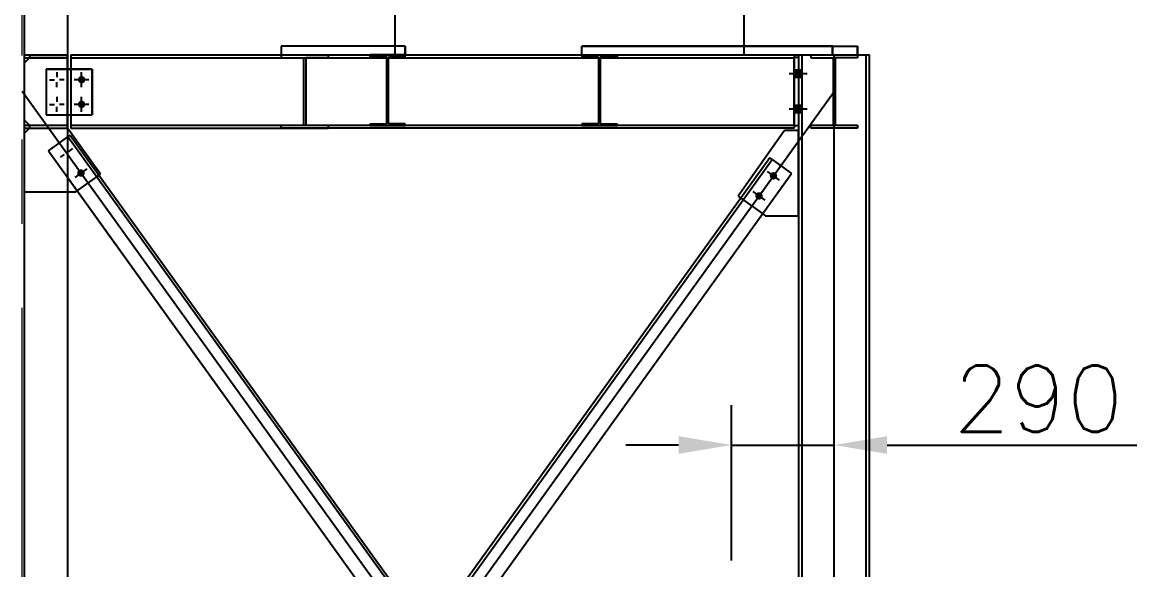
# Model space of a CAD drawing. Header units: metres. Extents: x 0 to 63075, y 0 to 44550.
# Drawn here: x 35151 to 38308, y 17777 to 19328 of the extents above; entities that cross this region are included whole.
import ezdxf

# ---------------------------------------------------------------- set-up
doc = ezdxf.new("R2010")
doc.units = ezdxf.units.M
doc.header["$LTSCALE"] = 75
doc.linetypes.add('CENTER2', pattern=[28.575, 19.05, -3.175, 3.175, -3.175])
for name, color, linetype in [('SC1', 7, 'CENTER2'), ('SDM', 7, 'Continuous'), ('SL1', 8, 'Continuous')]:
    doc.layers.add(name, color=color, linetype=linetype)
doc.styles.add('ROMANS', font='ROMANS.SHX')
doc.dimstyles.new('75___1-75', dxfattribs={"dimscale": 75, "dimtxt": 2.5, "dimasz": 2, "dimexe": 1.5, "dimexo": 1, "dimgap": 0.5, "dimtad": 1, "dimdec": 0, "dimzin": 12, "dimtxsty": 'ROMANS', "dimcen": 0, "dimclrd": 256, "dimclre": 256, "dimclrt": 3, "dimazin": 3, "dimtfac": 1, "dimtdec": 0, "dimtmove": 0, "dimatfit": 0, "dimfxl": 1, "dimlwd": -1, "dimlwe": -1, "dimarcsym": 0})

# ---------------------------------------------------------------- blocks, each defined once
blk = doc.blocks.new('A$C30d4501c')
at = {"layer": 'SL1'}
for points in [[(3432.3, 8391), (3444.8, 8391), (3444.8, 8412), (3432.3, 8412)], [(3444.8, 8391), (3455, 8391), (3455, 8412), (3444.8, 8412)], [(1423.8, 8386), (1423.6, 8387.1), (1423.4, 8388.1), (1423, 8389), (1422.6, 8390), (1422, 8390.8), (1421.4, 8391.7), (1420.7, 8392.4), (1420, 8393.1), (1419.1, 8393.7), (1418.3, 8394.3), (1417.3, 8394.7), (1416.4, 8395.1), (1415.4, 8395.3), (1414.3, 8395.5), (1413.3, 8395.5), (1412.3, 8395.5), (1411.3, 8395.3), (1410.3, 8395.1), (1409.3, 8394.7), (1408.4, 8394.3), (1407.5, 8393.7), (1406.6, 8393.1), (1405.9, 8392.4), (1405.2, 8391.7), (1404.6, 8390.8), (1404, 8390), (1403.6, 8389), (1403.3, 8388.1), (1403, 8387.1), (1402.9, 8386), (1402.8, 8385), (1402.9, 8384), (1403, 8383), (1403.3, 8382), (1403.6, 8381), (1404, 8380.1), (1404.6, 8379.2), (1405.2, 8378.3), (1405.9, 8377.6), (1406.6, 8376.9), (1407.5, 8376.3), (1408.4, 8375.7), (1409.3, 8375.3), (1410.3, 8375), (1411.3, 8374.7), (1412.3, 8374.6), (1413.3, 8374.5), (1414.3, 8374.6), (1415.4, 8374.7), (1416.4, 8375), (1417.3, 8375.3), (1418.3, 8375.7), (1419.1, 8376.3), (1420, 8376.9), (1420.7, 8377.6), (1421.4, 8378.3), (1422, 8379.2), (1422.6, 8380.1), (1423, 8381), (1423.4, 8382), (1423.6, 8383), (1423.8, 8384), (1423.8, 8385)], [(1423.8, 8316), (1423.6, 8317.1), (1423.4, 8318.1), (1423, 8319), (1422.6, 8320), (1422, 8320.8), (1421.4, 8321.7), (1420.7, 8322.4), (1420, 8323.1), (1419.1, 8323.7), (1418.3, 8324.3), (1417.3, 8324.7), (1416.4, 8325.1), (1415.4, 8325.3), (1414.3, 8325.5), (1413.3, 8325.5), (1412.3, 8325.5), (1411.3, 8325.3), (1410.3, 8325.1), (1409.3, 8324.7), (1408.4, 8324.3), (1407.5, 8323.7), (1406.6, 8323.1), (1405.9, 8322.4), (1405.2, 8321.7), (1404.6, 8320.8), (1404, 8320), (1403.6, 8319), (1403.3, 8318.1), (1403, 8317.1), (1402.9, 8316), (1402.8, 8315), (1402.9, 8314), (1403, 8313), (1403.3, 8312), (1403.6, 8311), (1404, 8310.1), (1404.6, 8309.2), (1405.2, 8308.3), (1405.9, 8307.6), (1406.6, 8306.9), (1407.5, 8306.3), (1408.4, 8305.7), (1409.3, 8305.3), (1410.3, 8305), (1411.3, 8304.7), (1412.3, 8304.6), (1413.3, 8304.5), (1414.3, 8304.6), (1415.4, 8304.7), (1416.4, 8305), (1417.3, 8305.3), (1418.3, 8305.7), (1419.1, 8306.3), (1420, 8306.9), (1420.7, 8307.6), (1421.4, 8308.3), (1422, 8309.2), (1422.6, 8310.1), (1423, 8311), (1423.4, 8312), (1423.6, 8313), (1423.8, 8314), (1423.8, 8315)], [(3432.3, 8291), (3444.8, 8291), (3444.8, 8312), (3432.3, 8312)], [(3444.8, 8291), (3455, 8291), (3455, 8312), (3444.8, 8312)], [(1419.4, 8127.5), (1418.7, 8128.2), (1417.9, 8128.9), (1417, 8129.4), (1416.1, 8129.9), (1415.2, 8130.4), (1414.2, 8130.7), (1413.2, 8130.9), (1412.2, 8131), (1411.1, 8131), (1410.1, 8130.9), (1409.1, 8130.7), (1408.1, 8130.5), (1407.2, 8130.1), (1406.2, 8129.6), (1405.4, 8129), (1404.6, 8128.4), (1403.8, 8127.7), (1403.2, 8126.9), (1402.6, 8126), (1402.1, 8125.1), (1401.7, 8124.2), (1401.4, 8123.2), (1401.1, 8122.2), (1401, 8121.2), (1401, 8120.2), (1401.1, 8119.1), (1401.3, 8118.1), (1401.6, 8117.1), (1402, 8116.2), (1402.4, 8115.3), (1403, 8114.4), (1403.6, 8113.6), (1404.3, 8112.8), (1405.1, 8112.2), (1406, 8111.6), (1406.9, 8111.1), (1407.8, 8110.7), (1408.8, 8110.4), (1409.8, 8110.2), (1410.8, 8110), (1411.9, 8110), (1412.9, 8110.1), (1413.9, 8110.3), (1414.9, 8110.6), (1415.9, 8111), (1416.8, 8111.4), (1417.6, 8112), (1418.5, 8112.6), (1419.2, 8113.4), (1419.9, 8114.1), (1420.4, 8115), (1420.9, 8115.9), (1421.3, 8116.8), (1421.7, 8117.8), (1421.9, 8118.8), (1422, 8119.9), (1422, 8120.9), (1421.9, 8121.9), (1421.7, 8122.9), (1421.4, 8123.9), (1421.1, 8124.9), (1420.6, 8125.8), (1420, 8126.7)], [(3382.5, 8107.4), (3383, 8108.3), (3383.4, 8109.2), (3383.7, 8110.2), (3383.8, 8111.3), (3383.9, 8112.3), (3383.9, 8113.3), (3383.8, 8114.3), (3383.6, 8115.3), (3383.3, 8116.3), (3382.9, 8117.3), (3382.4, 8118.2), (3381.8, 8119), (3381.1, 8119.8), (3380.4, 8120.5), (3379.6, 8121.2), (3378.7, 8121.7), (3377.8, 8122.2), (3376.8, 8122.6), (3375.8, 8122.9), (3374.8, 8123.1), (3373.8, 8123.1), (3372.8, 8123.1), (3371.8, 8123), (3370.7, 8122.8), (3369.8, 8122.5), (3368.8, 8122.1), (3367.9, 8121.6), (3367.1, 8121), (3366.3, 8120.3), (3365.6, 8119.6), (3364.9, 8118.8), (3364.4, 8117.9), (3363.9, 8117), (3363.5, 8116), (3363.2, 8115), (3363, 8114), (3362.9, 8113), (3363, 8112), (3363.1, 8111), (3363.3, 8109.9), (3363.6, 8109), (3364, 8108), (3364.5, 8107.1), (3365.1, 8106.3), (3365.8, 8105.5), (3366.5, 8104.8), (3367.3, 8104.1), (3368.2, 8103.6), (3369.1, 8103.1), (3370, 8102.7), (3371, 8102.4), (3372.1, 8102.2), (3373.1, 8102.1), (3374.1, 8102.2), (3375.1, 8102.3), (3376.1, 8102.5), (3377.1, 8102.8), (3378.1, 8103.2), (3379, 8103.7), (3379.8, 8104.3), (3380.6, 8105), (3381.3, 8105.7), (3382, 8106.5)], [(3341.6, 8050.6), (3342.1, 8051.5), (3342.5, 8052.4), (3342.8, 8053.4), (3343, 8054.4), (3343.1, 8055.5), (3343, 8056.5), (3342.9, 8057.5), (3342.7, 8058.5), (3342.4, 8059.5), (3342, 8060.4), (3341.5, 8061.4), (3340.9, 8062.2), (3340.2, 8063), (3339.5, 8063.7), (3338.7, 8064.3), (3337.8, 8064.9), (3336.9, 8065.4), (3336, 8065.8), (3335, 8066), (3333.9, 8066.2), (3332.9, 8066.3), (3331.9, 8066.3), (3330.9, 8066.2), (3329.9, 8066), (3328.9, 8065.7), (3327.9, 8065.2), (3327, 8064.8), (3326.2, 8064.2), (3325.4, 8063.5), (3324.7, 8062.8), (3324, 8062), (3323.5, 8061.1), (3323, 8060.2), (3322.6, 8059.2), (3322.3, 8058.2), (3322.2, 8057.2), (3322.1, 8056.2), (3322.1, 8055.2), (3322.2, 8054.1), (3322.4, 8053.1), (3322.7, 8052.1), (3323.1, 8051.2), (3323.6, 8050.3), (3324.2, 8049.4), (3324.9, 8048.7), (3325.6, 8047.9), (3326.4, 8047.3), (3327.3, 8046.7), (3328.2, 8046.3), (3329.2, 8045.9), (3330.2, 8045.6), (3331.2, 8045.4), (3332.2, 8045.3), (3333.2, 8045.3), (3334.2, 8045.5), (3335.3, 8045.7), (3336.2, 8046), (3337.2, 8046.4), (3338.1, 8046.9), (3338.9, 8047.5), (3339.7, 8048.1), (3340.4, 8048.9), (3341.1, 8049.7)]]:
    blk.add_hatch(color=256, dxfattribs=at).paths.add_polyline_path(points, flags=17)
for p, q in [((1250.6, 9396.4), (1250.6, 434)), ((1373.3, 9396.4), (1373.3, 5180)), ((2300.6, 9396.4), (2300.6, 8455)), ((3290.1, 8455), (3290.1, 9396.4)), ((2330.3, 8480), (1978.8, 8480)), ((1978.8, 8480), (1978.8, 8455)), ((2330.3, 8455), (2330.3, 8480)), ((2330.3, 8480), (2330.3, 8455)), ((3540.3, 8480), (2830.3, 8480)), ((2830.3, 8480), (3540.3, 8480)), ((2830.3, 8455), (2830.3, 8480)), ((2830.3, 8455), (2830.3, 8480)), ((3540.3, 8480), (3540.3, 8455)), ((3540.3, 8455), (3540.3, 8480)), ((3540.3, 8480), (3611.8, 8480)), ((3611.8, 8480), (3611.8, 8455)), ((3611.8, 8455), (3611.8, 8480)), ((1250.6, 8455), (1373.3, 8455)), ((1250.6, 8455), (1250.6, 8447)), ((1250.6, 8447), (1373.3, 8447)), ((1265.6, 8447), (1250.6, 8432)), ((1250.6, 8432), (1250.6, 8271)), ((1265.6, 8455), (1265.6, 8447)), ((1373.3, 8447), (1265.6, 8447)), ((1373.3, 8447), (1373.3, 8455)), ((1373.3, 8256), (1373.3, 8447)), ((1383.3, 8455), (1383.3, 8415)), ((1383.3, 8455), (1978.8, 8455)), ((1383.3, 8446.6), (1978.8, 8446.6)), ((1978.8, 8455), (2330.3, 8455)), ((1978.8, 8455), (2330.4, 8455)), ((1978.8, 8455), (2111.8, 8455)), ((1978.8, 8455), (1978.8, 8446.6)), ((1978.8, 8446.6), (2111.8, 8446.6)), ((1978.8, 8446.6), (2042.4, 8446.6)), ((2042.4, 8446.6), (2042.4, 8256.4)), ((2111.8, 8446.6), (2048.2, 8446.6)), ((2048.2, 8446.6), (2048.2, 8256.4)), ((2111.8, 8455), (2111.8, 8446.6)), ((2111.8, 8446.6), (2278.3, 8446.6)), ((2230.4, 8449.8), (2230.4, 8455)), ((2330.4, 8455), (2230.4, 8455)), ((2230.4, 8455), (2230.4, 8449.8)), ((2230.4, 8449.8), (2278.3, 8449.8)), ((2278.3, 8260.2), (2278.3, 8449.8)), ((2278.3, 8260.2), (2278.3, 8449.8)), ((2278.3, 8449.8), (2278.3, 8449.8)), ((2278.3, 8446.6), (2282.6, 8446.6)), ((2282.6, 8449.8), (2282.6, 8449.8)), ((2282.6, 8449.8), (2330.4, 8449.8)), ((2282.6, 8260.2), (2282.6, 8449.8)), ((2282.6, 8260.2), (2282.6, 8449.8)), ((2282.6, 8446.6), (2878.2, 8446.6)), ((2330.4, 8455), (2830.3, 8455)), ((2330.4, 8455), (2330.4, 8455)), ((2330.4, 8449.8), (2330.4, 8455)), ((2330.4, 8449.8), (2330.4, 8455)), ((2330.4, 8455), (2330.4, 8455)), ((2330.4, 8449.8), (2330.4, 8449.8)), ((2330.4, 8449.8), (2330.4, 8449.8)), ((2830.3, 8455), (3540.3, 8455)), ((2830.3, 8455), (3432.3, 8455)), ((2830.3, 8455), (2930.3, 8455)), ((2830.3, 8455), (2830.3, 8449.8)), ((2830.3, 8449.8), (2878.2, 8449.8)), ((2878.2, 8449.8), (2878.2, 8260.2)), ((2878.2, 8446.6), (2882.5, 8446.6)), ((2930.3, 8449.8), (2882.5, 8449.8)), ((2882.5, 8449.8), (2882.5, 8260.2)), ((2882.5, 8446.6), (3432.3, 8446.6)), ((2930.3, 8455), (2930.3, 8449.8)), ((3432.3, 8455), (3432.3, 8448)), ((3432.3, 8448), (3432.3, 8255)), ((3432.3, 8255), (3432.3, 8448)), ((3444.8, 8448), (3432.3, 8448)), ((3444.8, 8448), (3444.8, 8455)), ((3444.8, 8255), (3444.8, 8448)), ((3455, 5180), (3455, 8455)), ((3478.8, 8455), (3611.8, 8455)), ((3478.8, 8455), (3478.8, 8446.6)), ((3478.8, 8446.6), (3542.4, 8446.6)), ((3540.3, 8455), (3611.8, 8455)), ((3542.4, 8446.6), (3542.4, 8256.4)), ((3545.3, 5155), (3545.3, 8455)), ((3611.8, 8446.6), (3548.2, 8446.6)), ((3548.2, 8446.6), (3548.2, 8256.4)), ((3611.8, 8455), (3645.8, 8455)), ((3611.8, 8455), (3611.8, 8446.6)), ((3635.6, 5180), (3635.6, 8455)), ((3645.8, 5180), (3645.8, 8455)), ((1313.3, 8415), (1313.3, 8285)), ((1313.3, 8415), (1373.3, 8415)), ((1313.3, 8415), (1313.3, 8285)), ((1443.3, 8415), (1313.3, 8415)), ((1343.3, 8406), (1343.3, 8392)), ((1373.3, 8415), (1443.3, 8415)), ((1383.3, 8415), (1383.3, 8248)), ((1413.3, 8364), (1413.3, 8406)), ((1443.3, 8415), (1443.3, 8285)), ((1443.3, 8285), (1443.3, 8415)), ((3469.1, 8401.5), (3418.3, 8401.5)), ((3469.1, 8401.5), (3418.3, 8401.5)), ((3444.8, 8412), (3432.3, 8412)), ((3444.8, 8412), (3432.3, 8412)), ((3455, 8412), (3444.8, 8412)), ((3455, 8412), (3444.8, 8412)), ((1322.3, 8385), (1336.3, 8385)), ((1343.3, 8364), (1343.3, 8378)), ((1364.3, 8385), (1350.3, 8385)), ((1434.3, 8385), (1392.3, 8385)), ((3444.8, 8391), (3432.3, 8391)), ((3444.8, 8391), (3432.3, 8391)), ((3455, 8391), (3444.8, 8391)), ((3455, 8391), (3444.8, 8391)), ((3545.3, 5155), (1245.3, 8351.5)), ((1343.3, 8336), (1343.3, 8322)), ((1413.3, 8294), (1413.3, 8336)), ((2395.3, 6753.2), (3545.3, 8351.5)), ((1322.3, 8315), (1336.3, 8315)), ((1343.3, 8294), (1343.3, 8308)), ((1364.3, 8315), (1350.3, 8315)), ((1434.3, 8315), (1392.3, 8315)), ((3444.8, 8312), (3432.3, 8312)), ((3444.8, 8312), (3432.3, 8312)), ((3455, 8312), (3444.8, 8312)), ((3455, 8312), (3444.8, 8312)), ((1313.3, 8285), (1373.3, 8285)), ((1313.3, 8285), (1443.3, 8285)), ((1373.3, 8285), (1443.3, 8285)), ((1383.3, 8285), (1383.3, 8248)), ((3469.1, 8301.5), (3418.3, 8301.5)), ((3469.1, 8301.5), (3418.3, 8301.5)), ((3444.8, 8291), (3432.3, 8291)), ((3444.8, 8291), (3432.3, 8291)), ((3455, 8291), (3444.8, 8291)), ((3455, 8291), (3444.8, 8291)), ((1250.6, 8271), (1265.6, 8256)), ((1250.6, 8256), (1373.3, 8256)), ((1250.6, 8256), (1250.6, 8248)), ((1265.6, 8248), (1250.6, 8233)), ((1250.6, 8248), (1373.3, 8248)), ((1265.6, 8256), (1265.6, 8248)), ((1265.6, 8256), (1373.3, 8256)), ((1265.6, 8248), (1373.3, 8248)), ((1373.3, 8248), (1373.3, 8256)), ((1373.3, 8248), (1373.6, 8248)), ((1466.9, 8117.3), (1373.6, 8248)), ((1383.3, 8256.4), (1978.8, 8256.4)), ((1383.3, 8248), (1978.8, 8248)), ((1978.8, 8256.4), (2111.8, 8256.4)), ((1978.8, 8256.4), (2042.4, 8256.4)), ((1978.8, 8248), (1978.8, 8256.4)), ((1978.8, 8248), (2111.8, 8248)), ((2111.8, 8248), (1978.8, 8248)), ((2048.2, 8256.4), (2111.8, 8256.4)), ((2111.8, 8256.4), (2230.4, 8256.4)), ((2111.8, 8256.4), (2111.8, 8248)), ((3432.3, 8248), (2111.8, 8248)), ((2230.4, 8260.2), (2278.3, 8260.2)), ((2230.4, 8255), (2230.4, 8260.2)), ((2230.4, 8255), (2230.4, 8260.2)), ((2230.4, 8256.4), (2330.4, 8256.4)), ((2230.4, 8255), (2230.4, 8255)), ((2230.4, 8255), (2330.4, 8255)), ((2278.3, 8260.2), (2278.3, 8260.2)), ((2282.6, 8260.2), (2282.6, 8260.2)), ((2330.4, 8260.2), (2282.6, 8260.2)), ((2330.4, 8260.2), (2330.4, 8260.2)), ((2330.4, 8255), (2330.4, 8260.2)), ((2330.4, 8260.2), (2330.4, 8260.2)), ((2330.4, 8255), (2330.4, 8260.2)), ((2330.4, 8256.4), (2830.3, 8256.4)), ((2330.4, 8255), (2330.4, 8255)), ((2330.4, 8255), (2330.4, 8255)), ((2878.2, 8260.2), (2830.3, 8260.2)), ((2830.3, 8260.2), (2830.3, 8255)), ((2830.3, 8256.4), (2930.3, 8256.4)), ((2830.3, 8255), (2930.3, 8255)), ((2882.5, 8260.2), (2930.3, 8260.2)), ((2930.3, 8260.2), (2930.3, 8255)), ((2930.3, 8256.4), (3432.3, 8256.4)), ((3404.8, 8241.4), (3273.1, 8055.5)), ((3444.6, 8241.4), (3404.8, 8241.4)), ((3432.3, 8255), (3432.3, 8248)), ((3432.3, 8255), (3444.8, 8255)), ((3444.6, 7999.3), (3444.6, 8241.4)), ((3444.8, 5180), (3444.8, 8255)), ((3478.8, 8256.4), (3542.4, 8256.4)), ((3478.8, 8248), (3478.8, 8256.4)), ((3611.8, 8248), (3478.8, 8248)), ((3548.2, 8256.4), (3611.8, 8256.4)), ((3611.8, 8256.4), (3611.8, 8248)), ((1250.6, 8233), (1250.6, 8066.9)), ((1319.3, 8183.5), (1381.1, 8228)), ((1373.3, 8222.4), (1381.1, 8228)), ((3418.4, 5383.1), (1374.7, 8223.4)), ((3418.4, 5383.1), (1374.7, 8223.4)), ((1381.1, 8228), (3424.8, 5387.7)), ((1381.1, 8228), (3424.8, 5387.7)), ((1319.3, 8183.5), (3363, 5343.2)), ((1358.4, 8194.4), (1366.5, 8183)), ((1387.7, 8189.6), (1376.3, 8181.4)), ((1353.6, 8165.1), (1364.9, 8173.2)), ((1382.9, 8160.3), (1374.7, 8171.6)), ((3363, 8163.3), (2410.7, 6839.9)), ((2417.2, 6835.2), (3369.4, 8158.7)), ((3369.4, 8158.7), (3363, 8163.3)), ((3369.4, 8158.7), (3424.8, 8118.8)), ((1428.6, 8132.8), (1394.5, 8108.3)), ((1423.8, 8103.5), (1399.2, 8137.6)), ((1401, 8069.9), (1462.9, 8114.4)), ((1462.9, 8114.4), (1466.9, 8117.3)), ((2472.6, 6795.4), (3424.8, 8118.8)), ((3390.5, 8100.4), (3356.4, 8124.9)), ((3361.2, 8095.6), (3385.7, 8129.7)), ((1373.3, 8108.4), (3363, 5343.2)), ((1250.6, 8066.9), (1373.3, 8066.9)), ((1373.3, 8066.9), (1397, 8066.9)), ((1397, 8066.9), (1401, 8069.9)), ((3273.1, 8055.5), (3281.2, 8049.7)), ((3349.6, 8043.6), (3315.5, 8068.1)), ((3320.3, 8038.8), (3344.8, 8072.9)), ((3281.2, 8049.7), (3343, 8005.2)), ((3343, 8005.2), (3351.2, 7999.3)), ((3351.2, 7999.3), (3444.6, 7999.3))]:
    blk.add_line(p, q, dxfattribs=at)
blk = doc.blocks.new('*D34')
at = {"layer": 'Defpoints', "color": 0, "transparency": 16777216}
for p in [(33418.7, 17728.4), (37150, 17728.4), (37007.8, 17285.4)]:
    blk.add_point(p, dxfattribs=at)
at = {"layer": 'SDM', "transparency": 16777216}
for p, q in [((33418.7, 17878.4), (33418.7, 18585.6)), ((37075, 17728.4), (33306.2, 17728.4)), ((33418.7, 17285.4), (33418.7, 17728.4)), ((36932.8, 17285.4), (33306.2, 17285.4)), ((33418.7, 17135.4), (33418.7, 16985.4))]:
    blk.add_line(p, q, dxfattribs=at)
for points in [[(33393.7, 17878.4), (33443.7, 17878.4), (33418.7, 17728.4)], [(33393.7, 17135.4), (33443.7, 17135.4), (33418.7, 17285.4)]]:
    blk.add_solid(points, dxfattribs=at)
at = {"layer": 'SDM', "color": 3, "transparency": 16777216, "insert": (33287.5, 18307), "char_height": 187.5, "attachment_point": 5, "rotation": 90, "style": 'ROMANS'}
blk.add_mtext('443', dxfattribs=at)
blk = doc.blocks.new('*D36')
at = {"layer": 'Defpoints', "color": 0, "transparency": 16777216}
for p in [(37450.5, 18130.6), (37450.5, 18130.6), (37160, 17728.4)]:
    blk.add_point(p, dxfattribs=at)
at = {"layer": 'SDM', "transparency": 16777216}
for p, q in [((37160, 17803.4), (37160, 18243.1)), ((37450.5, 18205.6), (37450.5, 18243.1)), ((37010, 18130.6), (36860, 18130.6)), ((37160, 18130.6), (37450.5, 18130.6)), ((37600.5, 18130.6), (38307.7, 18130.6))]:
    blk.add_line(p, q, dxfattribs=at)
for points in [[(37010, 18155.6), (37010, 18105.6), (37160, 18130.6)], [(37600.5, 18155.6), (37600.5, 18105.6), (37450.5, 18130.6)]]:
    blk.add_solid(points, dxfattribs=at)
at = {"layer": 'SDM', "color": 3, "transparency": 16777216, "insert": (38029.1, 18261.8), "char_height": 187.5, "attachment_point": 5, "style": 'ROMANS'}
blk.add_mtext('290', dxfattribs=at)

msp = doc.modelspace()

# ---------------------------------------------------------------- linework, layer by layer
at = {"layer": 'SC1', "lineweight": 0}
msp.add_line((35150.5, 10661.1), (35150.5, 22305.9), dxfattribs=at)

# ---------------------------------------------------------------- block references
at = {"layer": 'SDM'}
msp.add_blockref('A$C30d4501c', (33905.2, 10780.4), dxfattribs=at)

# ---------------------------------------------------------------- dimensions: what is measured, and where the dimension line sits
dim = msp.add_linear_dim(base=(33418.7, 17728.4), p1=(37007.8, 17285.4), p2=(37150, 17728.4), angle=90, dimstyle='75___1-75', dxfattribs=at)
dim.commit()
dim.dimension.update_dxf_attribs({"geometry": '*D34', "text_midpoint": (33287.5, 18307)})
dim = msp.add_linear_dim(base=(37450.5319774, 18130.5558601), p1=(37160.0319774, 17728.4390242), p2=(37450.5319774, 18130.5558601), dimstyle='75___1-75', dxfattribs=at)
dim.commit()
dim.dimension.update_dxf_attribs({"geometry": '*D36', "text_midpoint": (38029.103406, 18261.8058601)})

doc.saveas('drawing.dxf')
